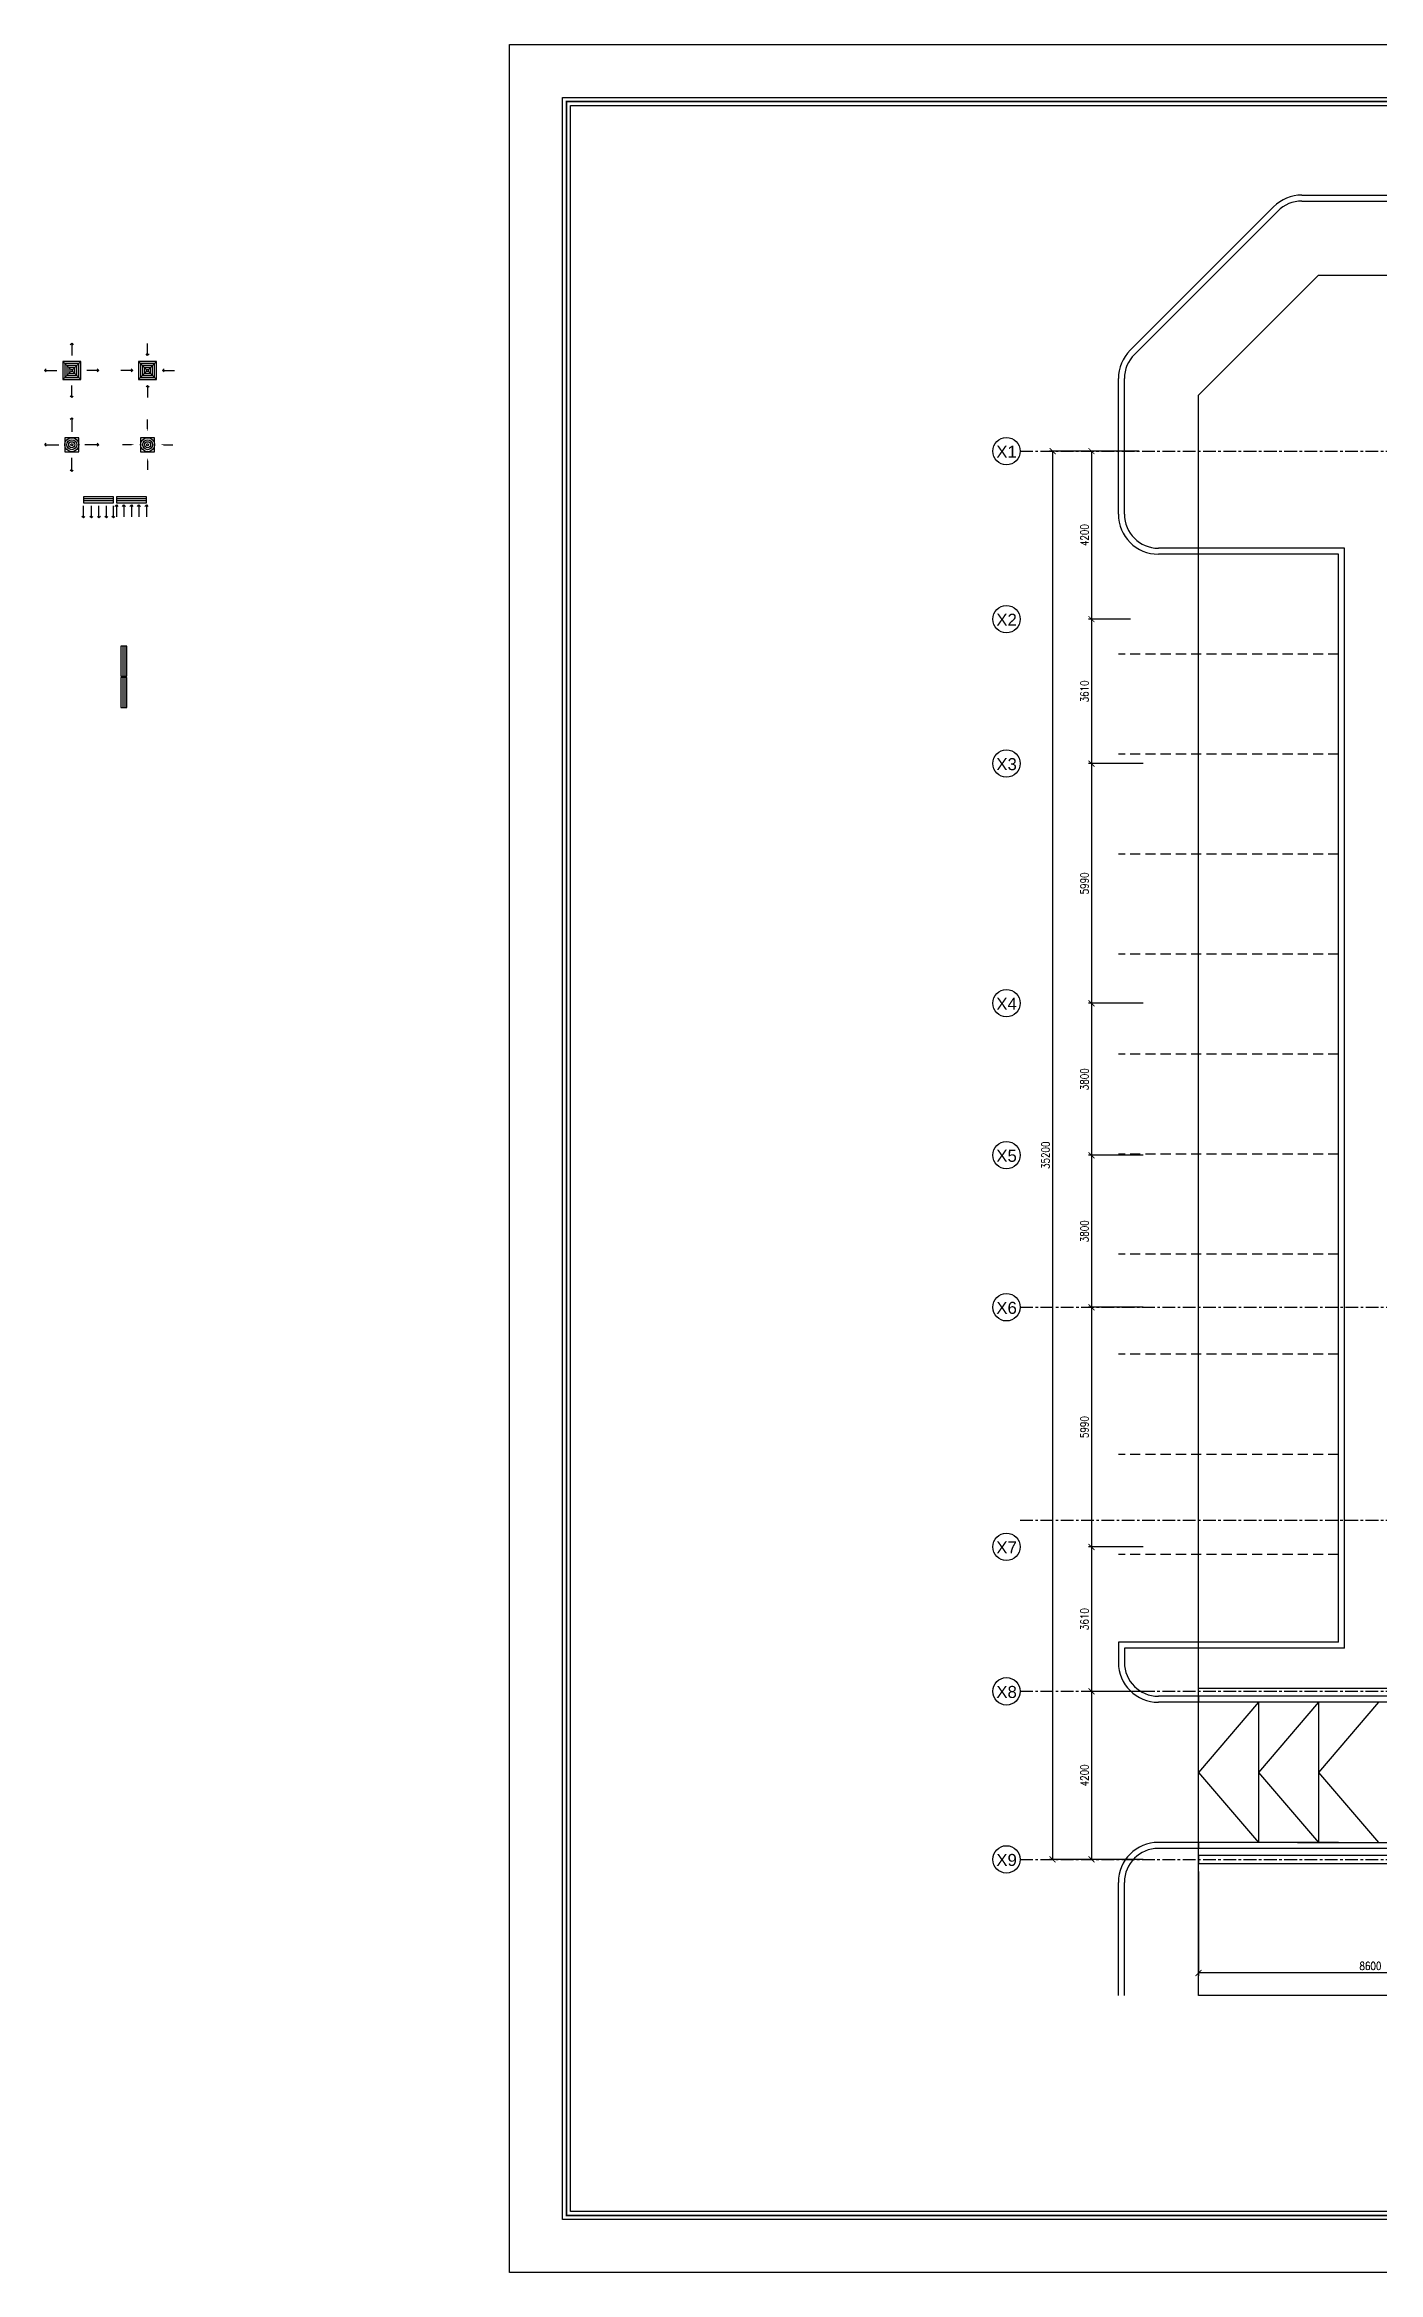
# Model space of a CAD drawing. Header units: millimetres. Extents: x -1288794 to 2153086, y -2701644 to -1428868.
# Drawn here: x 550209 to 583552, y -1519494 to -1463806 of the extents above; entities that cross this region are included whole.
import ezdxf
from ezdxf.enums import TextEntityAlignment as Align

# ---------------------------------------------------------------- set-up
doc = ezdxf.new("R2010")
doc.units = ezdxf.units.MM
doc.header["$LTSCALE"] = 100
doc.header["$PDMODE"] = 34
doc.linetypes.add('CENTER', pattern=[50.8, 31.75, -6.35, 6.35, -6.35])
doc.linetypes.add('DASHED', pattern=[19.05, 12.7, -6.35])
for name, color, linetype in [('A-ANNO-DIMS', 1, 'Continuous'), ('A-ANNO-SYMB', 33, 'Continuous'), ('A-ANNO-TEXT', 8, 'Continuous'), ('A-AREA', 8, 'CENTER'), ('A-GRID', 253, 'CENTER'), ('HATCH', 251, 'Continuous'), ('L-WALK', 8, 'Continuous'), ('LOGO LINE', 7, 'Continuous'), ('LOGO1LINE', 7, 'Continuous'), ('RAD RIGHT', 1, 'Continuous'), ('RCD RIGHT', 1, 'Continuous'), ('RETURN GRILL RIGHT', 1, 'Continuous'), ('SAD RIGHT', 3, 'Continuous'), ('SCD  RIGHT', 3, 'Continuous'), ('SUPPLY GRILL RIGHT', 3, 'Continuous')]:
    doc.layers.add(name, color=color, linetype=linetype)
doc.styles.add('ROMANS', font='romans.shx', dxfattribs={"width": 0.8})
doc.styles.add('SANSSERIF', font='sas_____.pfb')
doc.dimstyles.new('100 of DIM2', dxfattribs={"dimscale": 0, "dimtxt": 200, "dimasz": 150, "dimexe": 75, "dimexo": 200, "dimgap": 75, "dimtad": 1, "dimdec": 0, "dimrnd": 5, "dimzin": 0, "dimdsep": 46, "dimtxsty": 'ROMANS', "dimblk": 'ARCHTICK', "dimcen": 100, "dimclrd": 94, "dimclre": 94, "dimclrt": 2, "dimadec": 0, "dimazin": 0, "dimtfac": 1, "dimtdec": 0, "dimtofl": 0, "dimtmove": 2, "dimatfit": 3, "dimldrblk": 'OPEN90', "dimfxl": 75, "dimtolj": 1, "dimtzin": 0, "dimarcsym": 0})

# ---------------------------------------------------------------- blocks, each defined once
blk = doc.blocks.new('_ArchTick')
at = {"color": 0, "linetype": 'ByBlock', "const_width": 0.15}
blk.add_lwpolyline([(-0.5, -0.5), (0.5, 0.5)], dxfattribs=at)
blk = doc.blocks.new('*D205')
at = {"layer": 'A-ANNO-DIMS', "color": 94, "lineweight": -2, "ltscale": 3, "transparency": 16777216}
for p, q in [((577562, -1473969), (575332, -1473969)), ((575407, -1473969), (575407, -1509169)), ((577562, -1509169), (575332, -1509169))]:
    blk.add_line(p, q, dxfattribs=at)
at = {"layer": 'Defpoints', "color": 0, "ltscale": 3, "transparency": 16777216}
for p in [(577762, -1473969), (575407, -1509169), (577762, -1509169)]:
    blk.add_point(p, dxfattribs=at)
at = {"layer": 'A-ANNO-DIMS', "color": 94, "lineweight": -2, "ltscale": 3, "transparency": 16777216, "xscale": 150, "yscale": 150, "zscale": 150}
for p, rotation in [((575407, -1473969), 90), ((575407, -1509169), 270)]:
    blk.add_blockref('_ArchTick', p, dxfattribs=dict(at, rotation=rotation))
at = {"layer": 'A-ANNO-DIMS', "color": 2, "ltscale": 3, "transparency": 16777216, "insert": (575232, -1491569), "char_height": 200, "attachment_point": 5, "rotation": 90, "style": 'ROMANS'}
blk.add_mtext('\\A1;35200', dxfattribs=at)
blk = doc.blocks.new('_Open90')
at = {"color": 0, "linetype": 'ByBlock', "lineweight": -2}
for p, q in [((0, 0), (-1, 0)), ((-0.5, 0.5), (0, 0)), ((0, 0), (-0.5, -0.5))]:
    blk.add_line(p, q, dxfattribs=at)
blk = doc.blocks.new('*D206')
at = {"layer": 'A-ANNO-DIMS', "color": 94, "lineweight": -2, "ltscale": 3, "transparency": 16777216}
for p, q in [((577357, -1473969), (576304, -1473969)), ((576379, -1473969), (576379, -1478169)), ((577357, -1478169), (576304, -1478169))]:
    blk.add_line(p, q, dxfattribs=at)
at = {"layer": 'Defpoints', "color": 0, "ltscale": 3, "transparency": 16777216}
for p in [(577557, -1473969), (576379, -1478169), (577557, -1478169)]:
    blk.add_point(p, dxfattribs=at)
at = {"layer": 'A-ANNO-DIMS', "color": 94, "lineweight": -2, "ltscale": 3, "transparency": 16777216, "xscale": 150, "yscale": 150, "zscale": 150}
for p, rotation in [((576379, -1473969), 90), ((576379, -1478169), 270)]:
    blk.add_blockref('_ArchTick', p, dxfattribs=dict(at, rotation=rotation))
at = {"layer": 'A-ANNO-DIMS', "color": 2, "ltscale": 3, "transparency": 16777216, "insert": (576204, -1476069), "char_height": 200, "attachment_point": 5, "rotation": 90, "style": 'ROMANS'}
blk.add_mtext('\\A1;4200', dxfattribs=at)
blk = doc.blocks.new('*D207')
at = {"layer": 'A-ANNO-DIMS', "color": 94, "lineweight": -2, "ltscale": 3, "transparency": 16777216}
for p, q in [((577357, -1478169), (576304, -1478169)), ((576379, -1478169), (576379, -1481779)), ((577671, -1481779), (576304, -1481779))]:
    blk.add_line(p, q, dxfattribs=at)
at = {"layer": 'Defpoints', "color": 0, "ltscale": 3, "transparency": 16777216}
for p in [(577557, -1478169), (576379, -1481779), (577871, -1481779)]:
    blk.add_point(p, dxfattribs=at)
at = {"layer": 'A-ANNO-DIMS', "color": 94, "lineweight": -2, "ltscale": 3, "transparency": 16777216, "xscale": 150, "yscale": 150, "zscale": 150}
for p, rotation in [((576379, -1478169), 90), ((576379, -1481779), 270)]:
    blk.add_blockref('_ArchTick', p, dxfattribs=dict(at, rotation=rotation))
at = {"layer": 'A-ANNO-DIMS', "color": 2, "ltscale": 3, "transparency": 16777216, "insert": (576204, -1479974), "char_height": 200, "attachment_point": 5, "rotation": 90, "style": 'ROMANS'}
blk.add_mtext('\\A1;3610', dxfattribs=at)
blk = doc.blocks.new('*D208')
at = {"layer": 'A-ANNO-DIMS', "color": 94, "lineweight": -2, "ltscale": 3, "transparency": 16777216}
for p, q in [((577671, -1481779), (576304, -1481779)), ((576379, -1481779), (576379, -1487769)), ((577671, -1487769), (576304, -1487769))]:
    blk.add_line(p, q, dxfattribs=at)
at = {"layer": 'Defpoints', "color": 0, "ltscale": 3, "transparency": 16777216}
for p in [(577871, -1481779), (576379, -1487769), (577871, -1487769)]:
    blk.add_point(p, dxfattribs=at)
at = {"layer": 'A-ANNO-DIMS', "color": 94, "lineweight": -2, "ltscale": 3, "transparency": 16777216, "xscale": 150, "yscale": 150, "zscale": 150}
for p, rotation in [((576379, -1481779), 90), ((576379, -1487769), 270)]:
    blk.add_blockref('_ArchTick', p, dxfattribs=dict(at, rotation=rotation))
at = {"layer": 'A-ANNO-DIMS', "color": 2, "ltscale": 3, "transparency": 16777216, "insert": (576204, -1484774), "char_height": 200, "attachment_point": 5, "rotation": 90, "style": 'ROMANS'}
blk.add_mtext('\\A1;5990', dxfattribs=at)
blk = doc.blocks.new('*D209')
at = {"layer": 'A-ANNO-DIMS', "color": 94, "lineweight": -2, "ltscale": 3, "transparency": 16777216}
for p, q in [((577671, -1487769), (576304, -1487769)), ((576379, -1487769), (576379, -1491569)), ((577671, -1491569), (576304, -1491569))]:
    blk.add_line(p, q, dxfattribs=at)
at = {"layer": 'Defpoints', "color": 0, "ltscale": 3, "transparency": 16777216}
for p in [(577871, -1487769), (576379, -1491569), (577871, -1491569)]:
    blk.add_point(p, dxfattribs=at)
at = {"layer": 'A-ANNO-DIMS', "color": 94, "lineweight": -2, "ltscale": 3, "transparency": 16777216, "xscale": 150, "yscale": 150, "zscale": 150}
for p, rotation in [((576379, -1487769), 90), ((576379, -1491569), 270)]:
    blk.add_blockref('_ArchTick', p, dxfattribs=dict(at, rotation=rotation))
at = {"layer": 'A-ANNO-DIMS', "color": 2, "ltscale": 3, "transparency": 16777216, "insert": (576204, -1489669), "char_height": 200, "attachment_point": 5, "rotation": 90, "style": 'ROMANS'}
blk.add_mtext('\\A1;3800', dxfattribs=at)
blk = doc.blocks.new('*D210')
at = {"layer": 'A-ANNO-DIMS', "color": 94, "lineweight": -2, "ltscale": 3, "transparency": 16777216}
for p, q in [((577671, -1491569), (576304, -1491569)), ((576379, -1491569), (576379, -1495369)), ((577671, -1495369), (576304, -1495369))]:
    blk.add_line(p, q, dxfattribs=at)
at = {"layer": 'Defpoints', "color": 0, "ltscale": 3, "transparency": 16777216}
for p in [(577871, -1491569), (576379, -1495369), (577871, -1495369)]:
    blk.add_point(p, dxfattribs=at)
at = {"layer": 'A-ANNO-DIMS', "color": 94, "lineweight": -2, "ltscale": 3, "transparency": 16777216, "xscale": 150, "yscale": 150, "zscale": 150}
for p, rotation in [((576379, -1491569), 90), ((576379, -1495369), 270)]:
    blk.add_blockref('_ArchTick', p, dxfattribs=dict(at, rotation=rotation))
at = {"layer": 'A-ANNO-DIMS', "color": 2, "ltscale": 3, "transparency": 16777216, "insert": (576204, -1493469), "char_height": 200, "attachment_point": 5, "rotation": 90, "style": 'ROMANS'}
blk.add_mtext('\\A1;3800', dxfattribs=at)
blk = doc.blocks.new('*D211')
at = {"layer": 'A-ANNO-DIMS', "color": 94, "lineweight": -2, "ltscale": 3, "transparency": 16777216}
for p, q in [((577671, -1495369), (576304, -1495369)), ((576379, -1495369), (576379, -1501359)), ((577671, -1501359), (576304, -1501359))]:
    blk.add_line(p, q, dxfattribs=at)
at = {"layer": 'Defpoints', "color": 0, "ltscale": 3, "transparency": 16777216}
for p in [(577871, -1495369), (576379, -1501359), (577871, -1501359)]:
    blk.add_point(p, dxfattribs=at)
at = {"layer": 'A-ANNO-DIMS', "color": 94, "lineweight": -2, "ltscale": 3, "transparency": 16777216, "xscale": 150, "yscale": 150, "zscale": 150}
for p, rotation in [((576379, -1495369), 90), ((576379, -1501359), 270)]:
    blk.add_blockref('_ArchTick', p, dxfattribs=dict(at, rotation=rotation))
at = {"layer": 'A-ANNO-DIMS', "color": 2, "ltscale": 3, "transparency": 16777216, "insert": (576204, -1498364), "char_height": 200, "attachment_point": 5, "rotation": 90, "style": 'ROMANS'}
blk.add_mtext('\\A1;5990', dxfattribs=at)
blk = doc.blocks.new('*D212')
at = {"layer": 'A-ANNO-DIMS', "color": 94, "lineweight": -2, "ltscale": 3, "transparency": 16777216}
for p, q in [((577671, -1501359), (576304, -1501359)), ((576379, -1501359), (576379, -1504969)), ((577671, -1504969), (576304, -1504969))]:
    blk.add_line(p, q, dxfattribs=at)
at = {"layer": 'Defpoints', "color": 0, "ltscale": 3, "transparency": 16777216}
for p in [(577871, -1501359), (576379, -1504969), (577871, -1504969)]:
    blk.add_point(p, dxfattribs=at)
at = {"layer": 'A-ANNO-DIMS', "color": 94, "lineweight": -2, "ltscale": 3, "transparency": 16777216, "xscale": 150, "yscale": 150, "zscale": 150}
for p, rotation in [((576379, -1501359), 90), ((576379, -1504969), 270)]:
    blk.add_blockref('_ArchTick', p, dxfattribs=dict(at, rotation=rotation))
at = {"layer": 'A-ANNO-DIMS', "color": 2, "ltscale": 3, "transparency": 16777216, "insert": (576204, -1503164), "char_height": 200, "attachment_point": 5, "rotation": 90, "style": 'ROMANS'}
blk.add_mtext('\\A1;3610', dxfattribs=at)
blk = doc.blocks.new('*D213')
at = {"layer": 'A-ANNO-DIMS', "color": 94, "lineweight": -2, "ltscale": 3, "transparency": 16777216}
for p, q in [((577671, -1504969), (576304, -1504969)), ((576379, -1504969), (576379, -1509169)), ((577671, -1509169), (576304, -1509169))]:
    blk.add_line(p, q, dxfattribs=at)
at = {"layer": 'Defpoints', "color": 0, "ltscale": 3, "transparency": 16777216}
for p in [(577871, -1504969), (576379, -1509169), (577871, -1509169)]:
    blk.add_point(p, dxfattribs=at)
at = {"layer": 'A-ANNO-DIMS', "color": 94, "lineweight": -2, "ltscale": 3, "transparency": 16777216, "xscale": 150, "yscale": 150, "zscale": 150}
for p, rotation in [((576379, -1504969), 90), ((576379, -1509169), 270)]:
    blk.add_blockref('_ArchTick', p, dxfattribs=dict(at, rotation=rotation))
at = {"layer": 'A-ANNO-DIMS', "color": 2, "ltscale": 3, "transparency": 16777216, "insert": (576204, -1507069), "char_height": 200, "attachment_point": 5, "rotation": 90, "style": 'ROMANS'}
blk.add_mtext('\\A1;4200', dxfattribs=at)
blk = doc.blocks.new('*D225')
at = {"layer": 'A-ANNO-DIMS', "color": 94, "linetype": 'Continuous', "lineweight": -2, "ltscale": 3, "transparency": 16777216}
for p, q in [((579052, -1509469), (579052, -1512083)), ((587652, -1509469), (587652, -1512083)), ((587652, -1512008), (579052, -1512008))]:
    blk.add_line(p, q, dxfattribs=at)
at = {"layer": 'Defpoints', "color": 0, "linetype": 'Continuous', "ltscale": 3, "transparency": 16777216}
for p in [(579052, -1509269), (587652, -1509269), (579052, -1512008)]:
    blk.add_point(p, dxfattribs=at)
at = {"layer": 'A-ANNO-DIMS', "color": 94, "linetype": 'Continuous', "lineweight": -2, "ltscale": 3, "transparency": 16777216, "xscale": 150, "yscale": 150, "zscale": 150, "rotation": 180}
blk.add_blockref('_ArchTick', (579052, -1512008), dxfattribs=at)
at = {"layer": 'A-ANNO-DIMS', "color": 94, "linetype": 'Continuous', "lineweight": -2, "ltscale": 3, "transparency": 16777216, "xscale": 150, "yscale": 150, "zscale": 150}
blk.add_blockref('_ArchTick', (587652, -1512008), dxfattribs=at)
at = {"layer": 'A-ANNO-DIMS', "color": 2, "linetype": 'Continuous', "ltscale": 3, "transparency": 16777216, "insert": (583352, -1511833), "char_height": 200, "attachment_point": 5, "style": 'ROMANS'}
blk.add_mtext('\\A1;8600', dxfattribs=at)
blk = doc.blocks.new('cdcdcd')
at = {"layer": 'RCD RIGHT'}
for points in [[(0, 400), (0, 630), (0, 630)], [(-400, 0), (-630, 0), (-630, 0)], [(0, -400), (0, -630), (0, -630)], [(400, 0), (630, 0), (630, 0)]]:
    blk.add_lwpolyline(points, dxfattribs=at)
blk.add_lwpolyline([(-175, -175), (175, -175), (175, 175), (-175, 175)], close=True, dxfattribs=at)
for radius in [175, 125, 75, 25]:
    blk.add_circle((0, 0), radius, dxfattribs=at)
for points in [[(-400, 12), (-325, 0), (-400, -13)], [(-13, 400), (0, 325), (12, 400)], [(400, 12), (325, 0), (400, -13)], [(-13, -400), (0, -325), (12, -400)]]:
    blk.add_solid(points, dxfattribs=at)
blk = doc.blocks.new('grill')
at = {"layer": 'SUPPLY GRILL RIGHT'}
for p, q in [((665706, -1490217), (665656, -1490217)), ((665656, -1490217), (665656, -1490967)), ((665756, -1490217), (665706, -1490217)), ((665706, -1490217), (665706, -1490967))]:
    blk.add_line(p, q, dxfattribs=at)
blk.add_lwpolyline([(665756, -1490967), (665756, -1490217), (665606, -1490217), (665606, -1490967)], close=True, dxfattribs=at)
blk = doc.blocks.new('grillreturn')
at = {"layer": 'RETURN GRILL RIGHT'}
for p, q in [((665656, -1489444), (665656, -1490194)), ((665706, -1489444), (665706, -1490194))]:
    blk.add_line(p, q, dxfattribs=at)
blk.add_lwpolyline([(665756, -1490194), (665756, -1489444), (665606, -1489444), (665606, -1490194)], close=True, dxfattribs=at)
blk = doc.blocks.new('SD RIGHT')
at = {"layer": 'SAD RIGHT'}
for p, q in [((-225, 225), (-25, 25)), ((225, 225), (25, 25)), ((-25, -25), (-225, -225)), ((225, -225), (25, -25))]:
    blk.add_line(p, q, dxfattribs=at)
for points in [[(-225, -225), (225, -225), (225, 225), (-225, 225)], [(-175, -175), (175, -175), (175, 175), (-175, 175)], [(-125, -125), (125, -125), (125, 125), (-125, 125)], [(-75, -75), (75, -75), (75, 75), (-75, 75)], [(-25, -25), (25, -25), (25, 25), (-25, 25)]]:
    blk.add_lwpolyline(points, close=True, dxfattribs=at)
for points in [[(0, 678), (0, 375)], [(-678, 0), (-375, 0)], [(0, -678), (0, -375)], [(678, 0), (375, 0)]]:
    blk.add_leader(points, dimstyle='100 of DIM2', override={"dimscale": 1, "dimasz": 75, "dimtad": 0, "dimclrd": 256, "dimfxl": 0.2}, dxfattribs=at)
blk = doc.blocks.new('RAD RIGHT CENTER')
at = {"layer": 'RAD RIGHT'}
for p, q in [((-225, 225), (-25, 25)), ((225, 225), (25, 25)), ((-25, -25), (-225, -225)), ((25, -25), (225, -225))]:
    blk.add_line(p, q, dxfattribs=at)
for points in [[(-225, -225), (225, -225), (225, 225), (-225, 225)], [(-175, -175), (175, -175), (175, 175), (-175, 175)], [(-125, -125), (125, -125), (125, 125), (-125, 125)], [(-75, -75), (75, -75), (75, 75), (-75, 75)], [(-25, -25), (25, -25), (25, 25), (-25, 25)]]:
    blk.add_lwpolyline(points, close=True, dxfattribs=at)
for points in [[(0, 373), (0, 673)], [(-373, 0), (-673, 0)], [(0, -373), (0, -673)], [(373, 0), (673, 0)]]:
    blk.add_leader(points, dimstyle='100 of DIM2', override={"dimscale": 1, "dimasz": 75, "dimtad": 0, "dimclrd": 1, "dimfxl": 0.2}, dxfattribs=at)
blk = doc.blocks.new('SUPPLY GRILL RIGHT')
at = {"layer": 'SUPPLY GRILL RIGHT'}
for p, q in [((375, 25), (-375, 25)), ((375, -25), (375, 25)), ((375, -25), (-375, -25)), ((375, -75), (375, -25))]:
    blk.add_line(p, q, dxfattribs=at)
blk.add_lwpolyline([(-375, -75), (375, -75), (375, 75), (-375, 75)], close=True, dxfattribs=at)
for points in [[(-375, -450), (-375, -150)], [(-178.5, -450), (-178.5, -150)], [(9, -450), (9, -150)], [(196.5, -450), (196.5, -150)], [(375, -450), (375, -150)]]:
    blk.add_leader(points, dimstyle='100 of DIM2', override={"dimscale": 1, "dimasz": 75, "dimtad": 0, "dimclrd": 0, "dimfxl": 0.2}, dxfattribs=at)
blk = doc.blocks.new('RETURN GRILL RIGHT')
at = {"layer": 'RETURN GRILL RIGHT'}
for p, q in [((375, 25), (-375, 25)), ((375, -25), (-375, -25))]:
    blk.add_line(p, q, dxfattribs=at)
blk.add_lwpolyline([(-375, -75), (375, -75), (375, 75), (-375, 75)], close=True, dxfattribs=at)
for points in [[(-375, -125), (-375, -425)], [(-187.5, -125), (-187.5, -425)], [(0, -125), (0, -425)], [(187.5, -125), (187.5, -425)], [(375, -125), (375, -425)]]:
    blk.add_leader(points, dimstyle='100 of DIM2', override={"dimscale": 1, "dimasz": 75, "dimtad": 0, "dimclrd": 0, "dimfxl": 0.2}, dxfattribs=at)
blk = doc.blocks.new('abcd')
at = {"layer": 'SCD  RIGHT'}
blk.add_lwpolyline([(558555, -1481705), (558905, -1481705), (558905, -1481355), (558555, -1481355)], close=True, dxfattribs=at)
for radius in [175, 125, 75, 25]:
    blk.add_circle((558730, -1481530), radius, dxfattribs=at)
for points in [[(558730, -1480856), (558730, -1481205)], [(558056, -1481530), (558405, -1481530)], [(559404, -1481530), (559055, -1481530)], [(558730, -1482204), (558730, -1481855)]]:
    blk.add_leader(points, dimstyle='100 of DIM2', override={"dimscale": 1, "dimasz": 75, "dimtad": 0, "dimclrd": 3, "dimfxl": 0.2}, dxfattribs=at)

msp = doc.modelspace()

# ---------------------------------------------------------------- linework, layer by layer
at = {"layer": 'A-ANNO-SYMB', "ltscale": 3}
for centre in [(574252.5, -1473968.6), (574252.5, -1478168.6), (574252.5, -1481778.6), (574252.5, -1487768.6), (574252.5, -1491568.6), (574252.5, -1495368.6), (574252.5, -1501358.6), (574252.5, -1504968.6), (574252.5, -1509168.6)]:
    msp.add_circle(centre, 342.2, dxfattribs=at)
at = {"layer": 'A-AREA', "ltscale": 15}
for p, q in [((579051.9, -1472568.6), (582051.9, -1469568.6)), ((582051.9, -1469568.6), (614151.9, -1469568.6)), ((579051.9, -1512568.6), (579051.9, -1472568.6)), ((614151.9, -1512568.6), (579051.9, -1512568.6))]:
    msp.add_line(p, q, dxfattribs=at)
at = {"layer": 'A-AREA', "linetype": 'Continuous', "ltscale": 3}
for p, q in [((579051.9, -1505093.6), (579051.9, -1504893.6)), ((579051.9, -1504893.6), (586351.9, -1504893.6)), ((586351.9, -1505093.6), (579051.9, -1505093.6)), ((585051.9, -1509068.6), (579051.9, -1509068.6)), ((579051.9, -1509068.6), (579051.9, -1509268.6)), ((579051.9, -1509268.6), (587651.9, -1509268.6))]:
    msp.add_line(p, q, dxfattribs=at)
at = {"layer": 'A-GRID', "ltscale": 0.1}
for p, q in [((574594.7, -1473968.6), (618134.3, -1473968.6)), ((574598.6, -1495368.6), (618138.1, -1495368.6)), ((574596.1, -1500687.6), (618135.7, -1500687.6)), ((574594.7, -1504968.6), (618134.3, -1504968.6)), ((574594.7, -1509168.6), (618134.3, -1509168.6))]:
    msp.add_line(p, q, dxfattribs=at)
at = {"layer": 'HATCH', "ltscale": 3}
for p, q in [((580551.9, -1505243.6), (580551.9, -1508743.6)), ((582051.9, -1505243.6), (582051.9, -1508743.6))]:
    msp.add_line(p, q, dxfattribs=at)
for points in [[(580551.9, -1505243.6), (579051.9, -1506993.6), (580551.9, -1508743.6)], [(582051.9, -1505243.6), (580551.9, -1506993.6), (582051.9, -1508743.6)], [(583551.9, -1505243.6), (582051.9, -1506993.6), (583551.9, -1508743.6)]]:
    msp.add_lwpolyline(points, dxfattribs=at)
at = {"layer": 'L-WALK', "ltscale": 15}
for p, q in [((577344.8, -1471447.3), (580930.6, -1467861.5)), ((581637.7, -1467568.6), (584051.9, -1467568.6)), ((581637.7, -1467718.6), (584051.9, -1467718.6)), ((577450.9, -1471553.4), (581036.7, -1467967.6)), ((577051.9, -1475544.7), (577051.9, -1472154.4)), ((577201.9, -1475544.7), (577201.9, -1472154.4)), ((582551.9, -1503743.6), (582551.9, -1476544.7)), ((582701.9, -1503893.6), (582701.9, -1476394.7)), ((577051.9, -1503743.6), (577051.9, -1504243.6)), ((577201.9, -1503893.6), (577201.9, -1504243.6)), ((577051.9, -1512568.6), (577051.9, -1509743.6)), ((577201.9, -1512568.6), (577201.9, -1509743.6)), ((577051.9, -1512568.6), (577051.9, -1512544.7)), ((577201.9, -1512568.6), (577201.9, -1512544.7))]:
    msp.add_line(p, q, dxfattribs=at)
at = {"layer": 'L-WALK', "ltscale": 3}
for p, q in [((582701.9, -1476394.7), (578051.9, -1476394.7)), ((582551.9, -1476544.7), (578051.9, -1476544.7)), ((582551.9, -1503743.6), (577051.9, -1503743.6)), ((582701.9, -1503893.6), (577201.9, -1503893.6)), ((586351.9, -1505093.6), (578051.9, -1505093.6)), ((579051.9, -1505093.6), (579051.9, -1505243.6)), ((587651.9, -1505243.6), (578051.9, -1505243.6)), ((582551.9, -1508743.6), (578051.9, -1508743.6)), ((587651.9, -1508893.6), (578051.9, -1508893.6)), ((579051.9, -1508743.6), (579051.9, -1508893.6)), ((581532.2, -1508743.6), (587651.9, -1508743.6))]:
    msp.add_line(p, q, dxfattribs=at)
at = {"layer": 'L-WALK', "linetype": 'DASHED', "ltscale": 0.2}
for p, q in [((582551.9, -1479044.7), (577051.9, -1479044.7)), ((582551.9, -1481544.7), (577051.9, -1481544.7)), ((582551.9, -1484044.7), (577051.9, -1484044.7)), ((582551.9, -1486544.7), (577051.9, -1486544.7)), ((582551.9, -1489044.7), (577051.9, -1489044.7)), ((582551.9, -1491544.7), (577051.9, -1491544.7)), ((582551.9, -1494044.7), (577051.9, -1494044.7)), ((582551.9, -1496544.7), (577051.9, -1496544.7)), ((582551.9, -1499044.7), (577051.9, -1499044.7)), ((582551.9, -1501544.7), (577051.9, -1501544.7))]:
    msp.add_line(p, q, dxfattribs=at)
at = {"layer": 'L-WALK', "ltscale": 15}
for centre, radius, start, end in [((581637.7, -1468568.6), 1000, 90, 135), ((581637.7, -1468568.6), 850, 90, 135), ((578051.9, -1472154.4), 1000, 135, 180), ((578051.9, -1472154.4), 850, 135, 180), ((578051.9, -1504243.6), 1000, 180, 270), ((578051.9, -1504243.6), 850, 180, 270), ((578051.9, -1509743.6), 1000, 90, 180), ((578051.9, -1509743.6), 850, 90, 180)]:
    msp.add_arc(centre, radius, start, end, dxfattribs=at)
at = {"layer": 'L-WALK', "ltscale": 3}
for radius in [1000, 850]:
    msp.add_arc((578051.9, -1475544.7), radius, 180, 270, dxfattribs=at)
at = {"layer": 'LOGO LINE'}
msp.add_lwpolyline([(640588.1, -1519493.9), (561830.1, -1519493.9), (561830.1, -1463806.4), (640588.1, -1463806.4)], close=True, dxfattribs=at)
at = {"layer": 'LOGO1LINE'}
for points in [[(639262.2, -1518168), (563156, -1518168), (563156, -1465132.3), (639262.2, -1465132.3)], [(628953.5, -1517969.1), (563354.8, -1517969.1), (563354.8, -1465331.1), (628953.5, -1465331.1)]]:
    msp.add_lwpolyline(points, close=True, dxfattribs=at)
at = {"layer": 'LOGO1LINE', "const_width": 39.8}
msp.add_lwpolyline([(639162.8, -1518068.5), (563255.4, -1518068.5), (563255.4, -1465231.7), (639162.8, -1465231.7)], close=True, dxfattribs=at)

# ---------------------------------------------------------------- block references
at = {"layer": 'RAD RIGHT'}
msp.add_blockref('RAD RIGHT CENTER', (552785.2, -1471951.3), dxfattribs=at)
at = {"layer": 'RCD RIGHT'}
msp.add_blockref('cdcdcd', (552785.2, -1473807.8), dxfattribs=at)
at = {"layer": 'RETURN GRILL RIGHT'}
msp.add_blockref('RETURN GRILL RIGHT', (552378.3, -1475188.9), dxfattribs=at)
at = {"layer": 'SAD RIGHT'}
for name, p in [('SD RIGHT', (550886.8, -1471951.3)), ('grillreturn', (-113491.4, 10598.7)), ('grill', (-113491.4, 10591.8))]:
    msp.add_blockref(name, p, dxfattribs=at)
at = {"layer": 'SCD  RIGHT'}
msp.add_blockref('abcd', (-7841.6, 7722.2), dxfattribs=at)
at = {"layer": 'SUPPLY GRILL RIGHT'}
msp.add_blockref('SUPPLY GRILL RIGHT', (551557, -1475188.9), dxfattribs=at)

# ---------------------------------------------------------------- texts
at = {"layer": 'A-ANNO-TEXT', "style": 'SANSSERIF'}
for s, p in [('X1', (574257.1, -1474133.2)), ('X2', (574257.1, -1478333.2)), ('X3', (574257.1, -1481943.2)), ('X4', (574257.1, -1487933.2)), ('X5', (574257.1, -1491733.2)), ('X6', (574257.1, -1495533.2)), ('X7', (574257.1, -1501523.2)), ('X8', (574257.1, -1505133.2)), ('X9', (574257.1, -1509333.2))]:
    msp.add_text(s, height=300, dxfattribs=at).set_placement(p, align=Align.CENTER)
at = {"layer": 'RCD RIGHT', "color": 2, "insert": (564850.5, -1479071.1), "char_height": 200, "attachment_point": 1, "style": 'ROMANS'}
msp.add_mtext('\\A1;', dxfattribs=at)

# ---------------------------------------------------------------- dimensions: what is measured, and where the dimension line sits
at = {"layer": 'A-ANNO-DIMS', "ltscale": 3}
for base, p1, p2, picture, middle in [((575406.7, -1509168.6), (577761.8, -1473968.6), (577761.8, -1509168.6), '*D205', (575231.7, -1491568.6)), ((576379.2, -1478168.6), (577556.7, -1473968.6), (577556.7, -1478168.6), '*D206', (576204.2, -1476068.6)), ((576379.2, -1481778.6), (577556.7, -1478168.6), (577870.7, -1481778.6), '*D207', (576204.2, -1479973.6)), ((576379.2, -1487768.6), (577870.7, -1481778.6), (577870.7, -1487768.6), '*D208', (576204.2, -1484773.6)), ((576379.2, -1491568.6), (577870.7, -1487768.6), (577870.7, -1491568.6), '*D209', (576204.2, -1489668.6)), ((576379.2, -1495368.6), (577870.7, -1491568.6), (577870.7, -1495368.6), '*D210', (576204.2, -1493468.6)), ((576379.2, -1501358.6), (577870.7, -1495368.6), (577870.7, -1501358.6), '*D211', (576204.2, -1498363.6)), ((576379.2, -1504968.6), (577870.7, -1501358.6), (577870.7, -1504968.6), '*D212', (576204.2, -1503163.6)), ((576379.2, -1509168.6), (577870.7, -1504968.6), (577870.7, -1509168.6), '*D213', (576204.2, -1507068.6))]:
    dim = msp.add_linear_dim(base=base, p1=p1, p2=p2, angle=90, dimstyle='100 of DIM2', override={"dimscale": 1}, dxfattribs=at)
    dim.commit()
    dim.dimension.update_dxf_attribs({"geometry": picture, "text_midpoint": middle})
at = {"layer": 'A-ANNO-DIMS', "linetype": 'Continuous', "ltscale": 3}
dim = msp.add_linear_dim(base=(579051.9, -1512007.6), p1=(587651.9, -1509268.6), p2=(579051.9, -1509268.6), dimstyle='100 of DIM2', override={"dimscale": 1}, dxfattribs=at)
dim.commit()
dim.dimension.update_dxf_attribs({"geometry": '*D225', "text_midpoint": (583351.9, -1511832.6)})

doc.saveas('drawing.dxf')
